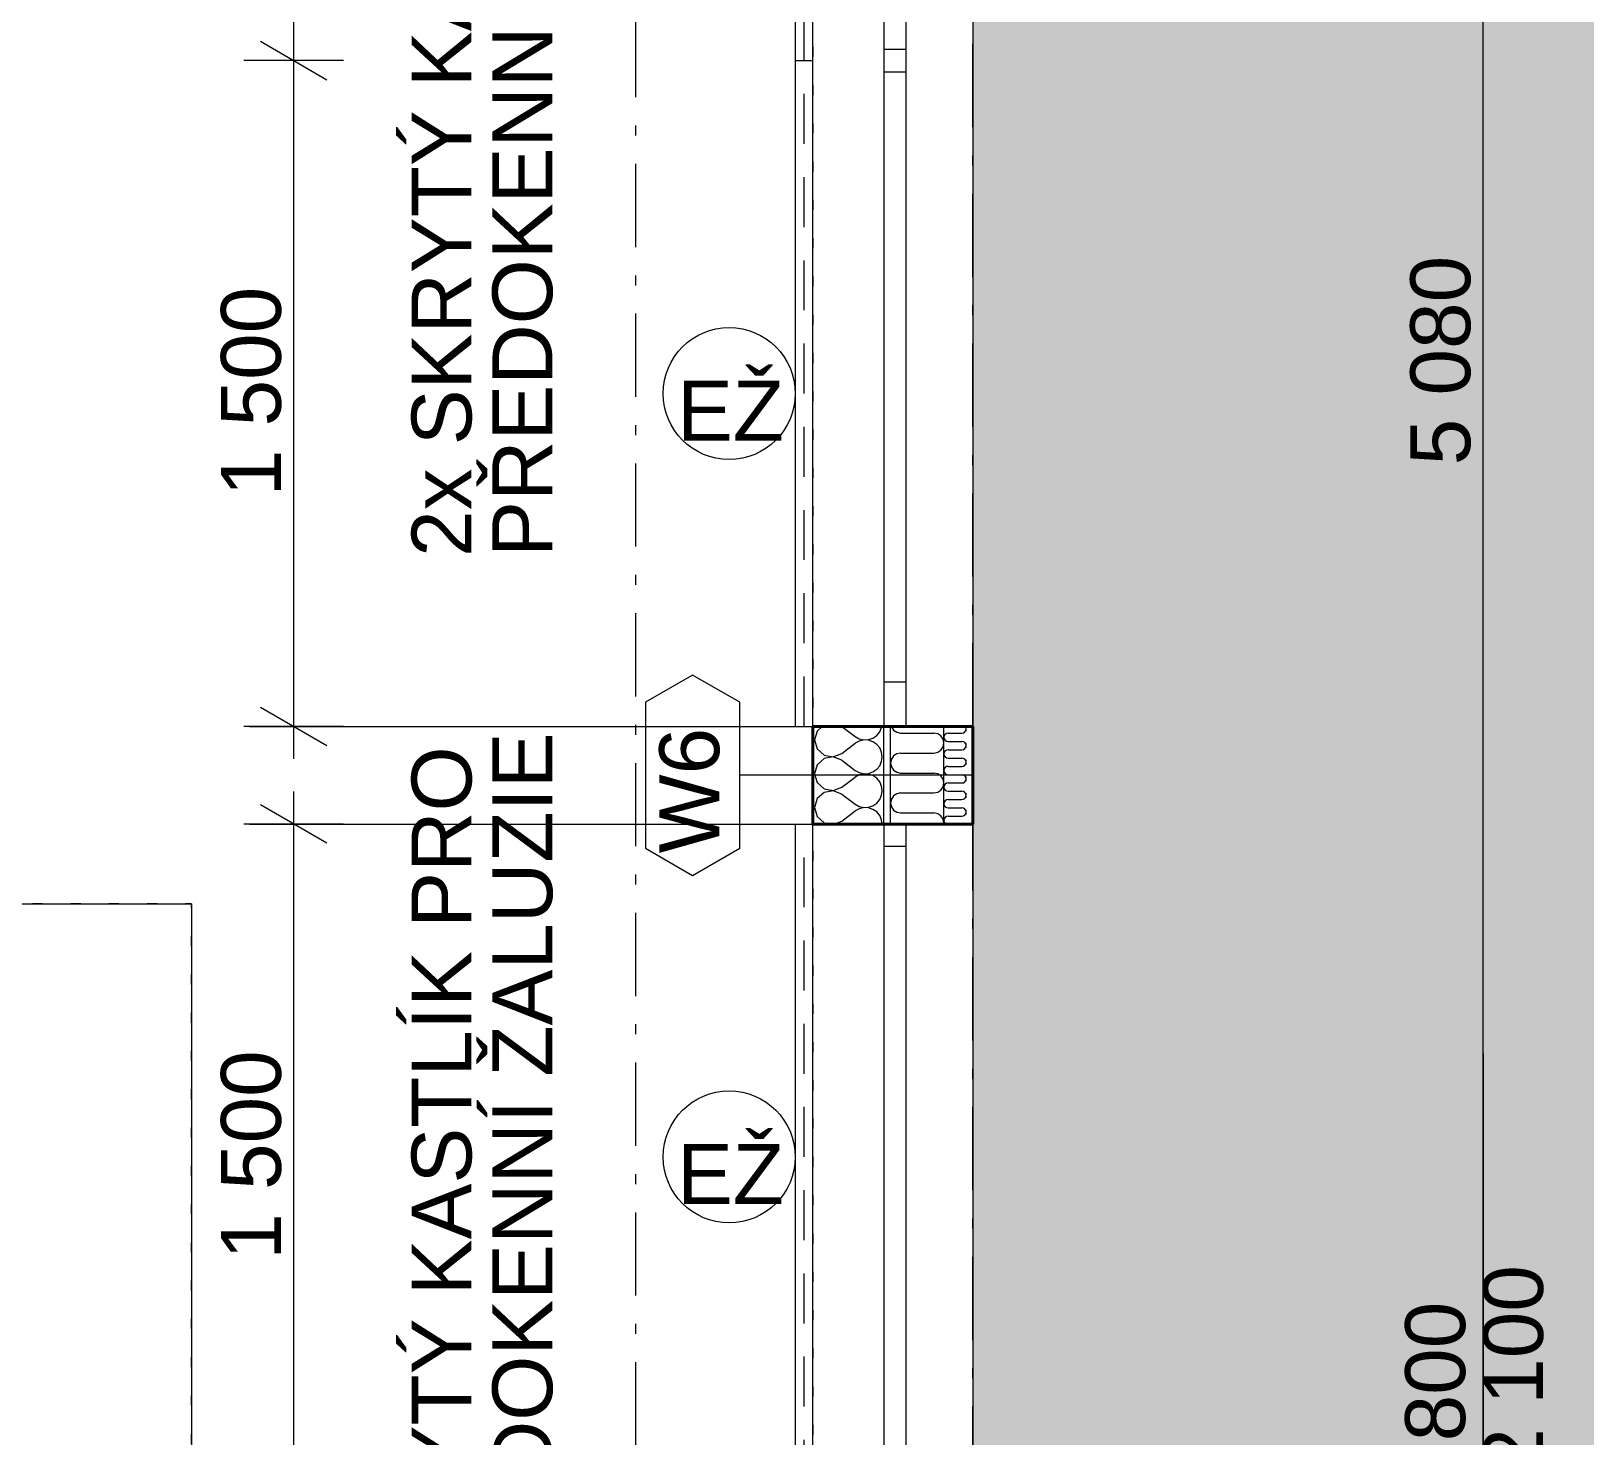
# Model space of a CAD drawing. Header units: millimetres. Extents: x -3100 to 17162, y -19566 to 10100.
# Drawn here: x 6878 to 10379, y -4959 to -1793 of the extents above; entities that cross this region are included whole.
import ezdxf
from ezdxf.enums import TextEntityAlignment as Align

# ---------------------------------------------------------------- set-up
doc = ezdxf.new("R2010")
doc.units = ezdxf.units.MM
doc.header["$MEASUREMENT"] = 0
for name, pattern in [('Tečkovaná S', [86.25, 22.5, -63.75]), ('Wipeout_Contour', [1000, 0, -1000]), ('Čerchovaná M', [337.5, 187.5, -63.75, 22.5, -63.75]), ('Čárkovaná S', [187.5, 112.5, -75])]:
    doc.linetypes.add(name, pattern=pattern)
for name, color, linetype in [('Externí - moduly', 7, 'Continuous'), ('Konstrukce - morfy', 7, 'Continuous'), ('Konstrukce - svislé nosné', 7, 'Continuous'), ('Konstrukce – Dělicí čáry vrstev', 7, 'Continuous'), ('Kóty - SP', 7, 'Continuous'), ('Otvory – Okna', 7, 'Continuous'), ('Otvory – Značky dveří', 7, 'Continuous'), ('Výplně – Řezové', 7, 'Continuous'), ('Zóny', 7, 'Continuous'), ('Zóny - razítko SP', 7, 'Continuous')]:
    doc.layers.add(name, color=color, linetype=linetype)
doc.styles.add('GENEROVANÝ_STYL_1', font='Arial.ttf')
doc.dimstyles.new('GENEROVANÝ_STYL__1', dxfattribs={"dimtxt": 134.999996, "dimasz": 114, "dimexe": 0.18, "dimexo": 0.0625, "dimgap": 0, "dimtad": 1, "dimtih": 1, "dimtoh": 1, "dimdec": 0, "dimzin": 0, "dimdsep": 46, "dimtxsty": 'GENEROVANÝ_STYL_1', "dimblk": 'ARROWHEAD_2', "dimblk1": 'ARROWHEAD_2', "dimblk2": 'ARROWHEAD_2', "dimcen": 0.09, "dimse1": 1, "dimse2": 1, "dimclrd": 256, "dimclre": 256, "dimclrt": 256, "dimazin": 0, "dimtfac": 1, "dimtdec": 4, "dimtmove": 0, "dimatfit": 3, "dimfxl": 1, "dimtolj": 1, "dimtzin": 0, "dimarcsym": 0})
doc.dimstyles.new('GENEROVANÝ_STYL__2', dxfattribs={"dimtxt": 134.999996, "dimasz": 114, "dimexe": 0.18, "dimexo": 0.0625, "dimgap": 0, "dimtad": 1, "dimdec": 0, "dimzin": 0, "dimdsep": 46, "dimtxsty": 'GENEROVANÝ_STYL_1', "dimblk": 'ARROWHEAD_2', "dimblk1": 'ARROWHEAD_2', "dimblk2": 'ARROWHEAD_2', "dimcen": 0.09, "dimse1": 1, "dimse2": 1, "dimclrd": 256, "dimclre": 256, "dimclrt": 256, "dimazin": 0, "dimtfac": 1, "dimtdec": 4, "dimtmove": 0, "dimatfit": 3, "dimfxl": 1, "dimtolj": 1, "dimtzin": 0, "dimarcsym": 0})
doc.dimstyles.new('GENEROVANÝ_STYL__3', dxfattribs={"dimtxt": 134.999996, "dimasz": 114, "dimexe": 0.18, "dimexo": 0.0625, "dimgap": 0, "dimtad": 1, "dimdec": 0, "dimzin": 0, "dimdsep": 46, "dimtxsty": 'GENEROVANÝ_STYL_1', "dimblk": 'ARROWHEAD_2', "dimblk1": 'ARROWHEAD_2', "dimblk2": 'ARROWHEAD_2', "dimcen": 0.09, "dimse1": 1, "dimse2": 1, "dimclrd": 256, "dimclre": 256, "dimclrt": 256, "dimazin": 0, "dimtfac": 1, "dimtdec": 4, "dimtmove": 2, "dimatfit": 3, "dimfxl": 1, "dimtolj": 1, "dimtzin": 0, "dimarcsym": 0})
pattern_1 = [(0, (0, 0), (0, 56.25), [0, -56.25])]

# ---------------------------------------------------------------- blocks, each defined once
blk = doc.blocks.new('Obývací pokoj + KK_1.04_5', base_point=(11400, 3454))
at = {"layer": 'Zóny', "linetype": 'Continuous', "lineweight": 0, "true_color": 0xffffff}
blk.add_hatch(color=7, dxfattribs=at).paths.add_polyline_path([(9000, 4200), (9000, 2900), (8385, 2900), (8385, 0), (9000, 0), (9000, -5080), (14100, -5080), (14100, 4200)])
blk = doc.blocks.new('*X138')
at = {"layer": 'Výplně – Řezové', "color": 53, "linetype": 'Continuous', "lineweight": 13, "true_color": 0xeccf4f}
for p, q in [((8984.3, -3362), (8982.9, -3360)), ((8935.7, -3380.8), (8935, -3384.4)), ((8935, -3384.4), (8935.7, -3388)), ((8937.7, -3377.7), (8935.7, -3380.8)), ((8935.7, -3388), (8937.7, -3391)), ((8940.8, -3375.7), (8937.7, -3377.7)), ((8937.7, -3391), (8940.8, -3393)), ((8944.4, -3375), (8940.8, -3375.7)), ((8940.8, -3393), (8944.4, -3393.8)), ((8944.4, -3375), (8975.6, -3375)), ((8944.4, -3393.8), (8975.6, -3393.8)), ((8975.6, -3375), (8979.2, -3374.3)), ((8979.2, -3394.5), (8975.6, -3393.8)), ((8979.2, -3374.3), (8982.3, -3372.3)), ((8982.3, -3396.5), (8979.2, -3394.5)), ((8982.3, -3372.3), (8984.3, -3369.2)), ((8985, -3365.6), (8984.3, -3362)), ((8984.3, -3369.2), (8985, -3365.6)), ((8935.7, -3418.3), (8935, -3421.9)), ((8935, -3421.9), (8935.7, -3425.5)), ((8937.7, -3415.2), (8935.7, -3418.3)), ((8935.7, -3425.5), (8937.7, -3428.5)), ((8940.8, -3413.2), (8937.7, -3415.2)), ((8937.7, -3428.5), (8940.8, -3430.5)), ((8944.4, -3412.5), (8940.8, -3413.2)), ((8940.8, -3430.5), (8944.4, -3431.2)), ((8944.4, -3412.5), (8975.6, -3412.5)), ((8944.4, -3431.2), (8975.6, -3431.2)), ((8975.6, -3412.5), (8979.2, -3411.8)), ((8979.2, -3432), (8975.6, -3431.2)), ((8979.2, -3411.8), (8982.3, -3409.8)), ((8984.3, -3399.5), (8982.3, -3396.5)), ((8982.3, -3409.8), (8984.3, -3406.7)), ((8985, -3403.1), (8984.3, -3399.5)), ((8984.3, -3406.7), (8985, -3403.1)), ((8935.7, -3455.8), (8935, -3459.4)), ((8935, -3459.4), (8935.7, -3463)), ((8937.7, -3452.7), (8935.7, -3455.8)), ((8935.7, -3463), (8937.7, -3466)), ((8940.8, -3450.7), (8937.7, -3452.7)), ((8937.7, -3466), (8940.8, -3468)), ((8944.4, -3450), (8940.8, -3450.7)), ((8944.4, -3450), (8975.6, -3450)), ((8975.6, -3450), (8979.2, -3449.3)), ((8982.3, -3434), (8979.2, -3432)), ((8979.2, -3449.3), (8982.3, -3447.3)), ((8984.3, -3437), (8982.3, -3434)), ((8982.3, -3447.3), (8984.3, -3444.2)), ((8985, -3440.6), (8984.3, -3437)), ((8984.3, -3444.2), (8985, -3440.6)), ((8935.7, -3493.3), (8935, -3496.9)), ((8935, -3496.9), (8935.7, -3500.5)), ((8937.7, -3490.2), (8935.7, -3493.3)), ((8935.7, -3500.5), (8937.7, -3503.5)), ((8940.8, -3488.2), (8937.7, -3490.2)), ((8940.8, -3468), (8944.4, -3468.8)), ((8944.4, -3487.5), (8940.8, -3488.2)), ((8944.4, -3468.8), (8975.6, -3468.8)), ((8944.4, -3487.5), (8975.6, -3487.5)), ((8979.2, -3469.5), (8975.6, -3468.8)), ((8975.6, -3487.5), (8979.2, -3486.8)), ((8982.3, -3471.5), (8979.2, -3469.5)), ((8979.2, -3486.8), (8982.3, -3484.8)), ((8984.3, -3474.5), (8982.3, -3471.5)), ((8982.3, -3484.8), (8984.3, -3481.7)), ((8985, -3478.1), (8984.3, -3474.5)), ((8984.3, -3481.7), (8985, -3478.1)), ((8935.7, -3530.8), (8935, -3534.4)), ((8935, -3534.4), (8935.7, -3538)), ((8937.7, -3527.7), (8935.7, -3530.8)), ((8937.7, -3503.5), (8940.8, -3505.5)), ((8940.8, -3525.7), (8937.7, -3527.7)), ((8940.8, -3505.5), (8944.4, -3506.2)), ((8944.4, -3525), (8940.8, -3525.7)), ((8944.4, -3506.2), (8975.6, -3506.2)), ((8944.4, -3525), (8975.6, -3525)), ((8979.2, -3507), (8975.6, -3506.2)), ((8975.6, -3525), (8979.2, -3524.3)), ((8982.3, -3509), (8979.2, -3507)), ((8979.2, -3524.3), (8982.3, -3522.3)), ((8984.3, -3512), (8982.3, -3509)), ((8982.3, -3522.3), (8984.3, -3519.2)), ((8985, -3515.6), (8984.3, -3512)), ((8984.3, -3519.2), (8985, -3515.6)), ((8935.7, -3568.3), (8935, -3571.9)), ((8935.7, -3538), (8937.7, -3541)), ((8937.7, -3565.2), (8935.7, -3568.3)), ((8937.7, -3541), (8940.8, -3543)), ((8940.8, -3563.2), (8937.7, -3565.2)), ((8940.8, -3543), (8944.4, -3543.8)), ((8944.4, -3562.5), (8940.8, -3563.2)), ((8944.4, -3543.8), (8975.6, -3543.8)), ((8944.4, -3562.5), (8975.6, -3562.5)), ((8979.2, -3544.5), (8975.6, -3543.8)), ((8975.6, -3562.5), (8979.2, -3561.8)), ((8982.3, -3546.5), (8979.2, -3544.5)), ((8979.2, -3561.8), (8982.3, -3559.8)), ((8984.3, -3549.5), (8982.3, -3546.5)), ((8982.3, -3559.8), (8984.3, -3556.7)), ((8985, -3553.1), (8984.3, -3549.5)), ((8984.3, -3556.7), (8985, -3553.1)), ((8935, -3571.9), (8935.7, -3575.5)), ((8935.7, -3575.5), (8937.7, -3578.5)), ((8937.7, -3578.5), (8940, -3580))]:
    blk.add_line(p, q, dxfattribs=at)
blk = doc.blocks.new('*X144')
at = {"layer": 'Výplně – Řezové', "color": 53, "linetype": 'Continuous', "lineweight": 13, "true_color": 0xeccf4f}
for p, q in [((8816.5, -3360), (8816.7, -3361.1)), ((8816.7, -3361.1), (8821.6, -3368.4)), ((8821.6, -3368.4), (8828.9, -3373.3)), ((8828.9, -3373.3), (8837.5, -3375)), ((8837.5, -3375), (8912.5, -3375)), ((8921.1, -3376.7), (8912.5, -3375)), ((8928.4, -3381.6), (8921.1, -3376.7)), ((8933.3, -3388.9), (8928.4, -3381.6)), ((8935, -3397.5), (8933.3, -3388.9)), ((8821.6, -3426.6), (8816.7, -3433.9)), ((8828.9, -3421.7), (8821.6, -3426.6)), ((8837.5, -3420), (8828.9, -3421.7)), ((8837.5, -3420), (8912.5, -3420)), ((8912.5, -3420), (8921.1, -3418.3)), ((8921.1, -3418.3), (8928.4, -3413.4)), ((8928.4, -3413.4), (8933.3, -3406.1)), ((8933.3, -3406.1), (8935, -3397.5)), ((8816.7, -3433.9), (8815, -3442.5)), ((8815, -3442.5), (8816.7, -3451.1)), ((8816.7, -3451.1), (8821.6, -3458.4)), ((8821.6, -3458.4), (8828.9, -3463.3)), ((8828.9, -3463.3), (8837.5, -3465)), ((8837.5, -3465), (8912.5, -3465)), ((8921.1, -3466.7), (8912.5, -3465)), ((8928.4, -3471.6), (8921.1, -3466.7)), ((8933.3, -3478.9), (8928.4, -3471.6)), ((8928.4, -3503.4), (8933.3, -3496.1)), ((8935, -3487.5), (8933.3, -3478.9)), ((8933.3, -3496.1), (8935, -3487.5)), ((8816.7, -3523.9), (8815, -3532.5)), ((8815, -3532.5), (8816.7, -3541.1)), ((8821.6, -3516.6), (8816.7, -3523.9)), ((8828.9, -3511.7), (8821.6, -3516.6)), ((8837.5, -3510), (8828.9, -3511.7)), ((8837.5, -3510), (8912.5, -3510)), ((8912.5, -3510), (8921.1, -3508.3)), ((8921.1, -3508.3), (8928.4, -3503.4)), ((8816.7, -3541.1), (8821.6, -3548.4)), ((8821.6, -3548.4), (8828.9, -3553.3)), ((8828.9, -3553.3), (8837.5, -3555)), ((8837.5, -3555), (8912.5, -3555)), ((8921.1, -3556.7), (8912.5, -3555)), ((8928.4, -3561.6), (8921.1, -3556.7)), ((8933.3, -3568.9), (8928.4, -3561.6)), ((8935, -3577.5), (8933.3, -3568.9)), ((8934.5, -3580), (8935, -3577.5))]:
    blk.add_line(p, q, dxfattribs=at)
blk = doc.blocks.new('*X147')
at = {"layer": 'Výplně – Řezové', "color": 53, "linetype": 'Continuous', "lineweight": 13, "true_color": 0xeccf4f}
for p, q in [((8660.9, -3360), (8649.5, -3370.4)), ((8704.8, -3360), (8735.2, -3382.9)), ((8794.7, -3362.8), (8795.1, -3360)), ((8649.5, -3370.4), (8643.8, -3390.5)), ((8643.8, -3390.5), (8649.5, -3410.5)), ((8735.2, -3382.9), (8744.4, -3387.9)), ((8744.4, -3393), (8735.2, -3398.1)), ((8744.4, -3387.9), (8754.7, -3390.3)), ((8754.7, -3390.6), (8744.4, -3393)), ((8754.7, -3390.3), (8765.2, -3389.8)), ((8765.2, -3391.1), (8754.7, -3390.6)), ((8765.2, -3389.8), (8775.1, -3386.5)), ((8775.1, -3394.5), (8765.2, -3391.1)), ((8775.1, -3386.5), (8783.8, -3380.5)), ((8783.8, -3400.5), (8775.1, -3394.5)), ((8783.8, -3380.5), (8790.5, -3372.4)), ((8790.5, -3372.4), (8794.7, -3362.8)), ((8649.5, -3410.5), (8664.9, -3424.5)), ((8664.9, -3424.5), (8685.3, -3428.4)), ((8685.3, -3428.7), (8664.9, -3432.6)), ((8685.3, -3428.4), (8704.8, -3421)), ((8704.8, -3436.2), (8685.3, -3428.7)), ((8704.8, -3421), (8735.2, -3398.1)), ((8790.5, -3408.5), (8783.8, -3400.5)), ((8794.7, -3418.2), (8790.5, -3408.5)), ((8796.2, -3428.6), (8794.7, -3418.2)), ((8794.7, -3439), (8796.2, -3428.6)), ((8649.5, -3446.6), (8643.8, -3466.7)), ((8664.9, -3432.6), (8649.5, -3446.6)), ((8704.8, -3436.2), (8735.2, -3459)), ((8735.2, -3459), (8744.4, -3464.1)), ((8744.4, -3464.1), (8754.7, -3466.5)), ((8754.7, -3466.5), (8765.2, -3466)), ((8765.2, -3466), (8775.1, -3462.6)), ((8775.1, -3462.6), (8783.8, -3456.7)), ((8783.8, -3456.7), (8790.5, -3448.6)), ((8790.5, -3448.6), (8794.7, -3439)), ((8643.8, -3466.7), (8649.5, -3486.7)), ((8649.5, -3486.7), (8664.9, -3500.7)), ((8664.9, -3500.7), (8685.3, -3504.6)), ((8685.3, -3504.6), (8704.8, -3497.1)), ((8704.8, -3497.1), (8735.2, -3474.3)), ((8744.4, -3469.2), (8735.2, -3474.3)), ((8754.7, -3466.8), (8744.4, -3469.2)), ((8765.2, -3467.3), (8754.7, -3466.8)), ((8775.1, -3470.7), (8765.2, -3467.3)), ((8783.8, -3476.6), (8775.1, -3470.7)), ((8790.5, -3484.7), (8783.8, -3476.6)), ((8794.7, -3494.4), (8790.5, -3484.7)), ((8796.2, -3504.8), (8794.7, -3494.4)), ((8649.5, -3522.8), (8643.8, -3542.9)), ((8664.9, -3508.8), (8649.5, -3522.8)), ((8685.3, -3504.9), (8664.9, -3508.8)), ((8704.8, -3512.4), (8685.3, -3504.9)), ((8704.8, -3512.4), (8735.2, -3535.2)), ((8735.2, -3535.2), (8744.4, -3540.3)), ((8775.1, -3538.8), (8783.8, -3532.9)), ((8783.8, -3532.9), (8790.5, -3524.8)), ((8790.5, -3524.8), (8794.7, -3515.2)), ((8794.7, -3515.2), (8796.2, -3504.8)), ((8643.8, -3542.9), (8649.5, -3562.9)), ((8649.5, -3562.9), (8664.9, -3576.9)), ((8704.8, -3573.3), (8735.2, -3550.5)), ((8744.4, -3545.4), (8735.2, -3550.5)), ((8744.4, -3540.3), (8754.7, -3542.7)), ((8754.7, -3543), (8744.4, -3545.4)), ((8754.7, -3542.7), (8765.2, -3542.2)), ((8765.2, -3543.5), (8754.7, -3543)), ((8765.2, -3542.2), (8775.1, -3538.8)), ((8775.1, -3546.9), (8765.2, -3543.5)), ((8783.8, -3552.8), (8775.1, -3546.9)), ((8790.5, -3560.9), (8783.8, -3552.8)), ((8794.7, -3570.5), (8790.5, -3560.9)), ((8796.1, -3580), (8794.7, -3570.5)), ((8664.9, -3576.9), (8681.1, -3580)), ((8687.4, -3580), (8704.8, -3573.3))]:
    blk.add_line(p, q, dxfattribs=at)
blk = doc.blocks.new('Vícekřídlé vodorovné okno 27_6')
at = {"layer": 'Otvory – Okna', "color": 7, "linetype": 'Čerchovaná M', "lineweight": 20}
blk.add_line((-1500, 150), (1500, 150), dxfattribs=at)
at = {"layer": 'Otvory – Okna', "color": 7, "linetype": 'Continuous', "lineweight": 40}
for p, q in [((-1500, 135), (-1500, 150)), ((1500, 135), (1500, 150)), ((-1500, 85), (-1500, 135)), ((1500, 85), (1500, 135)), ((-1500, 0), (-1500, 85)), ((1500, 0), (1500, 85)), ((-1500, -35), (-1500, 0)), ((-1500, -35), (-1500, 0)), ((1500, -35), (1500, 0)), ((1500, -35), (1500, 0)), ((-1500, -50), (-1500, -35)), ((-1500, -50), (-1500, -35)), ((1500, -50), (1500, -35)), ((1500, -50), (1500, -35)), ((-1500, -210), (-1500, -50)), ((1500, -210), (1500, -50))]:
    blk.add_line(p, q, dxfattribs=at)
at = {"layer": 'Otvory – Okna', "color": 7, "linetype": 'Continuous', "lineweight": 20}
for p, q in [((-1500, 0), (-1400, 0)), ((-1400, 0), (-1400, -50)), ((-1400, 0), (-25, 0)), ((-25, -50), (-25, 0)), ((-25, 0), (25, 0)), ((25, 0), (25, -50)), ((25, 0), (1400, 0)), ((1400, -50), (1400, 0)), ((1400, 0), (1500, 0)), ((-1400, -50), (-1500, -50)), ((-25, -50), (-1400, -50)), ((25, -50), (-25, -50)), ((1400, -50), (25, -50)), ((1500, -50), (1400, -50)), ((-1500, -210), (1500, -210))]:
    blk.add_line(p, q, dxfattribs=at)
blk = doc.blocks.new('Vícekřídlé vodorovné okno 27_7')
at = {"layer": 'Otvory – Okna', "color": 7, "linetype": 'Čerchovaná M', "lineweight": 20}
blk.add_line((-750, 150), (750, 150), dxfattribs=at)
at = {"layer": 'Otvory – Okna', "color": 7, "linetype": 'Continuous', "lineweight": 40}
for p, q in [((-750, 135), (-750, 150)), ((750, 135), (750, 150)), ((-750, 85), (-750, 135)), ((750, 85), (750, 135)), ((-750, 0), (-750, 85)), ((750, 0), (750, 85)), ((-750, -35), (-750, 0)), ((-750, -35), (-750, 0)), ((750, -35), (750, 0)), ((750, -35), (750, 0)), ((-750, -50), (-750, -35)), ((-750, -50), (-750, -35)), ((750, -50), (750, -35)), ((750, -50), (750, -35)), ((-750, -210), (-750, -50)), ((750, -210), (750, -50))]:
    blk.add_line(p, q, dxfattribs=at)
at = {"layer": 'Otvory – Okna', "color": 7, "linetype": 'Continuous', "lineweight": 20}
for p, q in [((-750, 0), (-700, 0)), ((-700, 0), (-700, -50)), ((-700, 0), (700, 0)), ((700, -50), (700, 0)), ((700, 0), (750, 0)), ((-700, -50), (-750, -50)), ((700, -50), (-700, -50)), ((750, -50), (700, -50)), ((-750, -210), (750, -210))]:
    blk.add_line(p, q, dxfattribs=at)
blk = doc.blocks.new('Zeď_8', base_point=(9000, -8300))
at = {"color": 254, "linetype": 'Wipeout_Contour', "lineweight": 0, "ltscale": 38557.290271}
blk.add_wipeout([(9000, -3360), (8985, -3360), (8985, -3580), (9000, -3580)], dxfattribs=at).dxf.layer = 'Výplně – Řezové'
at = {"layer": 'Výplně – Řezové', "linetype": 'Continuous', "lineweight": 13, "true_color": 0xa8a8a8}
h = blk.add_hatch(dxfattribs=at)
h.set_pattern_fill('Sádra', color=253, style=0, pattern_type=2)
h.set_pattern_definition(pattern_1)
h.paths.add_polyline_path([(9000, -3360), (8985, -3360), (8985, -3580), (9000, -3580)])
at = {"color": 254, "linetype": 'Wipeout_Contour', "lineweight": 0, "ltscale": 38436.056733}
blk.add_wipeout([(8985, -3360), (8935, -3360), (8935, -3580), (8985, -3580)], dxfattribs=at).dxf.layer = 'Výplně – Řezové'
at = {"layer": 'Konstrukce - svislé nosné', "color": 7, "linetype": 'Continuous', "lineweight": 40}
for p, q in [((8985, -3360), (9000, -3360)), ((8985, -3580), (9000, -3580))]:
    blk.add_line(p, q, dxfattribs=at)
at = {"layer": 'Konstrukce - svislé nosné', "color": 7, "linetype": 'Continuous', "lineweight": 40, "flags": 128}
blk.add_lwpolyline([(9000, -3580), (9000, -3360)], dxfattribs=at)
at = {"layer": 'Konstrukce - svislé nosné', "color": 7, "lineweight": 40}
blk.add_blockref('*X138', (0, 0), dxfattribs=at)
at = {"color": 254, "linetype": 'Wipeout_Contour', "lineweight": 0, "ltscale": 38119.299189}
blk.add_wipeout([(8935, -3360), (8815, -3360), (8815, -3580), (8935, -3580)], dxfattribs=at).dxf.layer = 'Výplně – Řezové'
at = {"layer": 'Konstrukce - svislé nosné', "color": 7, "linetype": 'Continuous', "lineweight": 40}
for p, q in [((8850, -3360), (8935, -3360)), ((8935, -3360), (8985, -3360)), ((8850, -3580), (8935, -3580)), ((8935, -3580), (8985, -3580))]:
    blk.add_line(p, q, dxfattribs=at)
at = {"layer": 'Konstrukce – Dělicí čáry vrstev', "color": 7, "linetype": 'Continuous', "lineweight": 13}
blk.add_line((8935, -3580), (8935, -3360), dxfattribs=at)
at = {"layer": 'Konstrukce - svislé nosné', "color": 7, "lineweight": 40}
blk.add_blockref('*X144', (0, 0), dxfattribs=at)
at = {"color": 254, "linetype": 'Wipeout_Contour', "lineweight": 0, "ltscale": 37867.871761}
blk.add_wipeout([(8815, -3360), (8800, -3360), (8800, -3580), (8815, -3580)], dxfattribs=at).dxf.layer = 'Výplně – Řezové'
at = {"layer": 'Výplně – Řezové', "linetype": 'Continuous', "lineweight": 13, "true_color": 0xa8a8a8}
h = blk.add_hatch(dxfattribs=at)
h.set_pattern_fill('Sádra', color=253, style=0, pattern_type=2)
h.set_pattern_definition(pattern_1)
h.paths.add_polyline_path([(8815, -3360), (8800, -3360), (8800, -3580), (8815, -3580)])
at = {"color": 254, "linetype": 'Wipeout_Contour', "lineweight": 0, "ltscale": 37542.656369}
blk.add_wipeout([(8640, -3360), (8640, -3580), (8800, -3580), (8800, -3360)], dxfattribs=at).dxf.layer = 'Výplně – Řezové'
at = {"layer": 'Konstrukce - svislé nosné', "color": 7, "linetype": 'Continuous', "lineweight": 40}
for p, q in [((8640, -3360), (8800, -3360)), ((8800, -3360), (8815, -3360)), ((8815, -3360), (8850, -3360)), ((8640, -3580), (8800, -3580)), ((8800, -3580), (8815, -3580)), ((8815, -3580), (8850, -3580))]:
    blk.add_line(p, q, dxfattribs=at)
at = {"layer": 'Konstrukce - svislé nosné', "color": 7, "linetype": 'Continuous', "lineweight": 40, "flags": 128}
blk.add_lwpolyline([(8640, -3360), (8640, -3580)], dxfattribs=at)
at = {"layer": 'Konstrukce – Dělicí čáry vrstev', "color": 7, "linetype": 'Continuous', "lineweight": 13}
for p, q in [((8800, -3580), (8800, -3360)), ((8815, -3580), (8815, -3360))]:
    blk.add_line(p, q, dxfattribs=at)
at = {"layer": 'Konstrukce - svislé nosné', "color": 7, "lineweight": 40}
blk.add_blockref('*X147', (0, 0), dxfattribs=at)
at = {"layer": 'Otvory – Okna', "color": 11, "linetype": 'Continuous', "lineweight": 20, "true_color": 0xf9716e, "xscale": -1, "zscale": 1000, "rotation": 270}
for name, p in [('Vícekřídlé vodorovné okno 27_6', (8850, -1860)), ('Vícekřídlé vodorovné okno 27_7', (8850, -4330))]:
    blk.add_blockref(name, p, dxfattribs=at)
blk = doc.blocks.new('Značka dveří CZ 27_9')
at = {"layer": 'Otvory – Značky dveří', "color": 146, "linetype": 'Continuous', "lineweight": 13, "true_color": 0x1a4f6e}
blk.add_line((0, 983.4), (0, -674.3), dxfattribs=at)
at = {"layer": 'Otvory – Značky dveří', "color": 146, "lineweight": 13, "true_color": 0x1a4f6e, "style": 'GENEROVANÝ_STYL_1'}
blk.add_attdef('AC_WIDO_A_SIZE', text='', height=135, rotation=90, dxfattribs=at).set_placement((0, 109.2), align=Align.BOTTOM_LEFT)
blk.add_attdef('AC_WIDO_B_SIZE', text='', height=135, rotation=90, dxfattribs=at).set_placement((0, 34.3), align=Align.TOP_LEFT)
blk = doc.blocks.new('Zeď_13', base_point=(9000, -5230))
at = {"layer": 'Otvory – Značky dveří', "color": 146, "lineweight": 13, "true_color": 0x1a4f6e}
blk.add_blockref('Značka dveří CZ 27_9', (10150, -5080), dxfattribs=at).add_auto_attribs({'AC_WIDO_A_SIZE': '800', 'AC_WIDO_B_SIZE': '2\xa0100'})
blk = doc.blocks.new('*D337')
at = {"layer": 'Kóty - SP', "color": 146, "linetype": 'Continuous', "lineweight": 13, "true_color": 0x1a4f6e}
for p, q in [((-1745.5, -3536.7), (-1595.5, -3623.3)), ((-1558, -3580), (-1783, -3580)), ((-1670.5, -5080), (-1670.5, -3580)), ((-1745.5, -5036.7), (-1595.5, -5123.3)), ((-1558, -5080), (-1783, -5080))]:
    blk.add_line(p, q, dxfattribs=at)
at = {"layer": 'Kóty - SP', "color": 146, "lineweight": 13, "true_color": 0x1a4f6e, "char_height": 135, "attachment_point": 7, "rotation": 90, "style": 'GENEROVANÝ_STYL_1'}
for s, insert in [('\\A1;{\\pql;\\fArial|b0|i0|c0|p0;\\W1.000000;220}', (-1697.5, -3594.8)), ('\\A1;{\\pql;\\fArial|b0|i0|c0|p0;\\W1.000000;1\xa0500}', (-1697.5, -4614.9))]:
    blk.add_mtext(s, dxfattribs=dict(at, insert=insert))
blk = doc.blocks.new('ARROWHEAD_2')
at = {"color": 0, "linetype": 'Continuous', "lineweight": 0}
for p, q in [((-0.378, -0.655), (0.378, 0.655)), ((0, 0), (-1, 0))]:
    blk.add_line(p, q, dxfattribs=at)
blk = doc.blocks.new('*D338')
at = {"layer": 'Kóty - SP', "color": 146, "linetype": 'Continuous', "lineweight": 13, "true_color": 0x1a4f6e}
for p, q in [((-1745.5, -3316.7), (-1595.5, -3403.3)), ((-1558, -3360), (-1783, -3360)), ((-1670.5, -3580), (-1670.5, -3360)), ((-1745.5, -3536.7), (-1595.5, -3623.3)), ((-1558, -3580), (-1783, -3580))]:
    blk.add_line(p, q, dxfattribs=at)
blk = doc.blocks.new('*D339')
at = {"layer": 'Kóty - SP', "color": 146, "linetype": 'Continuous', "lineweight": 13, "true_color": 0x1a4f6e}
for p, q in [((-1745.5, -716.7), (-1595.5, -803.3)), ((-1558, -760), (-1783, -760)), ((-1670.5, -3360), (-1670.5, -760)), ((-1745.5, -3316.7), (-1595.5, -3403.3)), ((-1558, -3360), (-1783, -3360))]:
    blk.add_line(p, q, dxfattribs=at)
at = {"layer": 'Kóty - SP', "color": 146, "lineweight": 13, "true_color": 0x1a4f6e, "insert": (-1697.5, -2208.8), "char_height": 135, "attachment_point": 7, "rotation": 90, "style": 'GENEROVANÝ_STYL_1'}
blk.add_mtext('\\A1;{\\pql;\\fArial|b0|i0|c0|p0;\\W1.000000;2\xa0600}', dxfattribs=at)
blk = doc.blocks.new('*D346')
at = {"layer": 'Kóty - SP', "color": 146, "linetype": 'Continuous', "lineweight": 13, "true_color": 0x1a4f6e}
for p, q in [((-2670.5, 7760), (-2670.5, 7833.3)), ((-2595.5, 7716.7), (-2745.5, 7803.3)), ((-2558, 7760), (-2783, 7760)), ((-2670.5, -9460), (-2670.5, 7760)), ((-2745.5, -9416.7), (-2595.5, -9503.3)), ((-2558, -9460), (-2783, -9460)), ((-2670.5, -9533.3), (-2670.5, -9460))]:
    blk.add_line(p, q, dxfattribs=at)
at = {"layer": 'Kóty - SP', "color": 146, "lineweight": 13, "true_color": 0x1a4f6e, "insert": (-2697.5, -1133.1), "char_height": 135, "attachment_point": 7, "rotation": 90, "style": 'GENEROVANÝ_STYL_1'}
blk.add_mtext('\\A1;{\\pql;\\fArial|b0|i0|c0|p0;\\W1.000000;17\xa0220}', dxfattribs=at)
blk = doc.blocks.new('*D353')
at = {"layer": 'Kóty - SP', "color": 146, "linetype": 'Continuous', "lineweight": 13, "true_color": 0x1a4f6e}
for p, q in [((6750, -10633), (6750, -10408)), ((7650, -10633), (7650, -10408)), ((6793.3, -10445.5), (6706.7, -10595.5)), ((7693.3, -10445.5), (7606.7, -10595.5)), ((6750, -10520.5), (7650, -10520.5))]:
    blk.add_line(p, q, dxfattribs=at)
at = {"layer": 'Kóty - SP', "color": 146, "lineweight": 13, "true_color": 0x1a4f6e, "insert": (7045.5, -10493.5), "char_height": 135, "attachment_point": 7, "style": 'GENEROVANÝ_STYL_1'}
blk.add_mtext('\\A1;{\\pql;\\fArial|b0|i0|c0|p0;\\W1.000000;900}', dxfattribs=at)
blk = doc.blocks.new('*D354')
at = {"layer": 'Kóty - SP', "color": 146, "linetype": 'Continuous', "lineweight": 13, "true_color": 0x1a4f6e}
for p, q in [((7650, -10633), (7650, -10408)), ((8640, -10633), (8640, -10408)), ((7693.3, -10445.5), (7606.7, -10595.5)), ((8683.3, -10445.5), (8596.7, -10595.5)), ((7650, -10520.5), (8640, -10520.5))]:
    blk.add_line(p, q, dxfattribs=at)
at = {"layer": 'Kóty - SP', "color": 146, "lineweight": 13, "true_color": 0x1a4f6e, "insert": (7990.5, -10493.5), "char_height": 135, "attachment_point": 7, "style": 'GENEROVANÝ_STYL_1'}
blk.add_mtext('\\A1;{\\pql;\\fArial|b0|i0|c0|p0;\\W1.000000;990}', dxfattribs=at)
blk = doc.blocks.new('*D363')
at = {"layer": 'Kóty - SP', "color": 146, "linetype": 'Continuous', "lineweight": 13, "true_color": 0x1a4f6e}
for p, q in [((460, -11133), (460, -10908)), ((8640, -11133), (8640, -10908)), ((503.3, -10945.5), (416.7, -11095.5)), ((8683.3, -10945.5), (8596.7, -11095.5)), ((-360, -11020.5), (460, -11020.5)), ((460, -11020.5), (8640, -11020.5))]:
    blk.add_line(p, q, dxfattribs=at)
at = {"layer": 'Kóty - SP', "color": 146, "lineweight": 13, "true_color": 0x1a4f6e, "insert": (4318.3, -10993.5), "char_height": 135, "attachment_point": 7, "style": 'GENEROVANÝ_STYL_1'}
blk.add_mtext('\\A1;{\\pql;\\fArial|b0|i0|c0|p0;\\W1.000000;8\xa0180}', dxfattribs=at)
blk = doc.blocks.new('*D366')
at = {"layer": 'Kóty - SP', "color": 146, "linetype": 'Continuous', "lineweight": 13, "true_color": 0x1a4f6e}
for p, q in [((-360, -11633), (-360, -11408)), ((14460, -11633), (14460, -11408)), ((-316.7, -11445.5), (-403.3, -11595.5)), ((14416.7, -11595.5), (14503.3, -11445.5)), ((-433.4, -11520.5), (-360, -11520.5)), ((-360, -11520.5), (14460, -11520.5)), ((14460, -11520.5), (14533.3, -11520.5))]:
    blk.add_line(p, q, dxfattribs=at)
at = {"layer": 'Kóty - SP', "color": 146, "lineweight": 13, "true_color": 0x1a4f6e, "insert": (6766.9, -11493.5), "char_height": 135, "attachment_point": 7, "style": 'GENEROVANÝ_STYL_1'}
blk.add_mtext('\\A1;{\\pql;\\fArial|b0|i0|c0|p0;\\W1.000000;14\xa0820}', dxfattribs=at)
blk = doc.blocks.new('*D375')
at = {"layer": 'Kóty - SP', "color": 146, "linetype": 'Continuous', "lineweight": 13, "true_color": 0x1a4f6e}
for p, q in [((7395, -1816.3), (7545, -1902.9)), ((7582.5, -1859.6), (7357.5, -1859.6)), ((7470, -3360), (7470, -1859.6)), ((7395, -3316.7), (7545, -3403.3)), ((7582.5, -3360), (7357.5, -3360)), ((7470, -3433.3), (7470, -3360))]:
    blk.add_line(p, q, dxfattribs=at)
at = {"layer": 'Kóty - SP', "color": 146, "lineweight": 13, "true_color": 0x1a4f6e, "insert": (7443, -2841.4), "char_height": 135, "attachment_point": 7, "rotation": 90, "style": 'GENEROVANÝ_STYL_1'}
blk.add_mtext('\\A1;{\\pql;\\fArial|b0|i0|c0|p0;\\W1.000000;1\xa0500}', dxfattribs=at)
blk = doc.blocks.new('*D376')
at = {"layer": 'Kóty - SP', "color": 146, "linetype": 'Continuous', "lineweight": 13, "true_color": 0x1a4f6e}
for p, q in [((7470, -360), (7470, -286.6)), ((7545, -403.3), (7395, -316.7)), ((7582.5, -360), (7357.5, -360)), ((7470, -1859.6), (7470, -360)), ((7395, -1816.3), (7545, -1902.9)), ((7582.5, -1859.6), (7357.5, -1859.6))]:
    blk.add_line(p, q, dxfattribs=at)
at = {"layer": 'Kóty - SP', "color": 146, "lineweight": 13, "true_color": 0x1a4f6e, "insert": (7443, -1341.4), "char_height": 135, "attachment_point": 7, "rotation": 90, "style": 'GENEROVANÝ_STYL_1'}
blk.add_mtext('\\A1;{\\pql;\\fArial|b0|i0|c0|p0;\\W1.000000;1\xa0500}', dxfattribs=at)
blk = doc.blocks.new('*D380')
at = {"layer": 'Kóty - SP', "color": 146, "linetype": 'Continuous', "lineweight": 13, "true_color": 0x1a4f6e}
for p, q in [((7470, -3580), (7470, -3506.6)), ((7545, -3623.3), (7395, -3536.7)), ((7582.5, -3580), (7357.5, -3580)), ((7470, -5080), (7470, -3580)), ((7395, -5036.7), (7545, -5123.3)), ((7582.5, -5080), (7357.5, -5080)), ((7470, -5153.3), (7470, -5080))]:
    blk.add_line(p, q, dxfattribs=at)
at = {"layer": 'Kóty - SP', "color": 146, "lineweight": 13, "true_color": 0x1a4f6e, "insert": (7443, -4561.7), "char_height": 135, "attachment_point": 7, "rotation": 90, "style": 'GENEROVANÝ_STYL_1'}
blk.add_mtext('\\A1;{\\pql;\\fArial|b0|i0|c0|p0;\\W1.000000;1\xa0500}', dxfattribs=at)
blk = doc.blocks.new('*D388')
at = {"layer": 'Kóty - SP', "color": 146, "linetype": 'Continuous', "lineweight": 13, "true_color": 0x1a4f6e}
for p, q in [((13239.6, 7443.3), (13389.6, 7356.7)), ((13427.1, 7400), (13202.1, 7400)), ((13314.6, 4200), (13314.6, 7400)), ((13239.6, 4243.3), (13389.6, 4156.7)), ((13427.1, 4200), (13202.1, 4200)), ((13314.6, -5080), (13314.6, 4200))]:
    blk.add_line(p, q, dxfattribs=at)
at = {"layer": 'Kóty - SP', "color": 146, "lineweight": 13, "true_color": 0x1a4f6e, "insert": (13287.6, 5568.3), "char_height": 135, "attachment_point": 7, "rotation": 90, "style": 'GENEROVANÝ_STYL_1'}
blk.add_mtext('\\A1;{\\pql;\\fArial|b0|i0|c0|p0;\\W1.000000;3\xa0200}', dxfattribs=at)
blk = doc.blocks.new('*D403')
at = {"layer": 'Kóty - SP', "color": 146, "linetype": 'Continuous', "lineweight": 13, "true_color": 0x1a4f6e}
for p, q in [((10075, 43.3), (10225, -43.3)), ((10262.5, 0), (10037.5, 0)), ((10150, -5080), (10150, 0)), ((10075, -5036.7), (10225, -5123.3)), ((10262.5, -5080), (10037.5, -5080)), ((10150, -5153.3), (10150, -5080))]:
    blk.add_line(p, q, dxfattribs=at)
at = {"layer": 'Kóty - SP', "color": 146, "lineweight": 13, "true_color": 0x1a4f6e, "insert": (10123, -2771.7), "char_height": 135, "attachment_point": 7, "rotation": 90, "style": 'GENEROVANÝ_STYL_1'}
blk.add_mtext('\\A1;{\\pql;\\fArial|b0|i0|c0|p0;\\W1.000000;5\xa0080}', dxfattribs=at)
blk = doc.blocks.new('*D418')
at = {"layer": 'Kóty - SP', "color": 146, "linetype": 'Continuous', "lineweight": 13, "true_color": 0x1a4f6e}
for p, q in [((10550, 4200), (10550, 4273.4)), ((10625, 4156.7), (10475, 4243.3)), ((10662.5, 4200), (10437.5, 4200)), ((10550, -5080), (10550, 4200)), ((10475, -5036.7), (10625, -5123.3)), ((10662.5, -5080), (10437.5, -5080)), ((10550, -5153.3), (10550, -5080))]:
    blk.add_line(p, q, dxfattribs=at)
at = {"layer": 'Kóty - SP', "color": 146, "lineweight": 13, "true_color": 0x1a4f6e, "insert": (10523, -671.7), "char_height": 135, "attachment_point": 7, "rotation": 90, "style": 'GENEROVANÝ_STYL_1'}
blk.add_mtext('\\A1;{\\pql;\\fArial|b0|i0|c0|p0;\\W1.000000;9\xa0280}', dxfattribs=at)
blk = doc.blocks.new('*D461')
at = {"layer": 'Kóty - SP', "color": 146, "linetype": 'Continuous', "lineweight": 13, "true_color": 0x1a4f6e}
for p, q in [((9000, 656.8), (9000, 881.8)), ((14100, 656.8), (14100, 881.8)), ((9043.3, 844.3), (8956.7, 694.3)), ((14056.7, 694.3), (14143.3, 844.3)), ((9000, 769.3), (14100, 769.3)), ((14100, 769.3), (14173.3, 769.3))]:
    blk.add_line(p, q, dxfattribs=at)
at = {"layer": 'Kóty - SP', "color": 146, "lineweight": 13, "true_color": 0x1a4f6e, "insert": (11318.3, 796.3), "char_height": 135, "attachment_point": 7, "style": 'GENEROVANÝ_STYL_1'}
blk.add_mtext('\\A1;{\\pql;\\fArial|b0|i0|c0|p0;\\W1.000000;5\xa0100}', dxfattribs=at)
blk = doc.blocks.new('Popiska_18', base_point=(9000, -3470))
at = {"layer": 'Zóny - razítko SP', "color": 146, "linetype": 'Continuous', "lineweight": 13, "true_color": 0x1a4f6e}
blk.add_line((9000, -3470), (8475, -3470), dxfattribs=at)
at = {"layer": 'Zóny - razítko SP', "color": 146, "linetype": 'Continuous', "lineweight": 13, "true_color": 0x1a4f6e, "flags": 128}
blk.add_lwpolyline([(8368.9, -3695.8), (8475, -3634.6), (8475, -3305.4), (8368.9, -3244.2), (8262.9, -3305.4), (8262.9, -3634.6)], close=True, dxfattribs=at)
at = {"layer": 'Zóny - razítko SP', "color": 146, "lineweight": 13, "true_color": 0x1a4f6e, "insert": (8293.7, -3470), "char_height": 135, "attachment_point": 2, "rotation": 90, "style": 'GENEROVANÝ_STYL_1'}
blk.add_mtext('\\A1;{\\pqc;\\pt0,4000;\\fArial|b0|i0|c0|p0;\\W1.000000;W6\\fArial|b0|i0|c0|p0;\\W1.000000;\\A1{\\H.66x;\\S^  ;}\\fArial|b0|i0|c0|p0;\\W1.000000;\\fArial|b0|i0|c0|p0;\\W1.000000;\\A1{\\H.66x;\\S^  ;}\\fArial|b0|i0|c0|p0;\\W1.000000; \\fArial|b0|i0|c0|p0;\\W1.000000;\\fArial|b0|i0|c0|p0;\\W1.000000;\\fArial|b0|i0|c0|p0;\\W1.000000;\\fArial|b0|i0|c0|p0;\\W1.000000;\\fArial|b0|i0|c0|p0;\\W1.000000;\\fArial|b0|i0|c0|p0;\\W1.000000;\\fArial|b0|i0|c0|p0;\\W1.000000;\\fArial|b0|i0|c0|p0;\\W1.000000;\\fArial|b0|i0|c0|p0;\\W1.000000;\\fArial|b0|i0|c0|p0;\\W1.000000;\\fArial|b0|i0|c0|p0;\\W1.000000;\\fArial|b0|i0|c0|p0;\\W1.000000;\\fArial|b0|i0|c0|p0;\\W1.000000;\\fArial|b0|i0|c0|p0;\\W1.000000;\\fArial|b0|i0|c0|p0;\\W1.000000;\\fArial|b0|i0|c0|p0;\\W1.000000;\\fArial|b0|i0|c0|p0;\\W1.000000;\\fArial|b0|i0|c0|p0;\\W1.000000;\\fArial|b0|i0|c0|p0;\\W1.000000;\\fArial|b0|i0|c0|p0;\\W1.000000;\\fArial|b0|i0|c0|p0;\\W1.000000;\\fArial|b0|i0|c0|p0;\\W1.000000;\\fArial|b0|i0|c0|p0;\\W1.000000;\\fArial|b0|i0|c0|p0;\\W1.000000;\\fArial|b0|i0|c0|p0;\\W1.000000;\\fArial|b0|i0|c0|p0;\\W1.000000;\\fArial|b0|i0|c0|p0;\\W1.000000;\\fArial|b0|i0|c0|p0;\\W1.000000;\\fArial|b0|i0|c0|p0;\\W1.000000;\\fArial|b0|i0|c0|p0;\\W1.000000;\\fArial|b0|i0|c0|p0;\\W1.000000;\\fArial|b0|i0|c0|p0;\\W1.000000;\\fArial|b0|i0|c0|p0;\\W1.000000;\\fArial|b0|i0|c0|p0;\\W1.000000;\\fArial|b0|i0|c0|p0;\\W1.000000;\\fArial|b0|i0|c0|p0;\\W1.000000;\\fArial|b0|i0|c0|p0;\\W1.000000;\\fArial|b0|i0|c0|p0;\\W1.000000;\\fArial|b0|i0|c0|p0;\\W1.000000;\\fArial|b0|i0|c0|p0;\\W1.000000;\\fArial|b0|i0|c0|p0;\\W1.000000;\\fArial|b0|i0|c0|p0;\\W1.000000;\\fArial|b0|i0|c0|p0;\\W1.000000;}', dxfattribs=at)

msp = doc.modelspace()

# ---------------------------------------------------------------- linework, layer by layer
at = {"layer": 'Externí - moduly', "color": 7, "linetype": 'Čerchovaná M', "lineweight": 13, "flags": 128}
msp.add_lwpolyline([(460, -760), (8240, -760), (8240, -9460)], dxfattribs=at)
at = {"layer": 'Kóty - SP', "color": 146, "linetype": 'Continuous', "lineweight": 13, "true_color": 0x1a4f6e, "flags": 128}
for points in [[(8600, -360), (8600, -3360)], [(8600, -2080), (8600, -2610)], [(8600, -3580), (8600, -5080)]]:
    msp.add_lwpolyline(points, dxfattribs=at)
at = {"layer": 'Kóty - SP', "color": 146, "linetype": 'Čárkovaná S', "lineweight": 13, "true_color": 0x1a4f6e, "flags": 128}
for points in [[(8620, -3360), (8620, -360)], [(8620, -5080), (8620, -3580)]]:
    msp.add_lwpolyline(points, dxfattribs=at)
at = {"layer": 'Kóty - SP', "color": 146, "linetype": 'Continuous', "lineweight": 13, "true_color": 0x1a4f6e}
for centre in [(8451.3, -2610), (8451.3, -4330)]:
    msp.add_circle(centre, 148.7, dxfattribs=at)
at = {"layer": 'Zóny', "color": 7, "linetype": 'Continuous', "lineweight": 0, "true_color": 0xffffff, "flags": 128}
msp.add_lwpolyline([(9000, 4200), (9000, 2900), (8385, 2900), (8385, 0), (9000, 0), (9000, -5080), (14100, -5080), (14100, 4200)], close=True, dxfattribs=at)

# ---------------------------------------------------------------- block references
at = {"layer": 'Zóny', "color": 7, "linetype": 'Continuous', "lineweight": 20}
msp.add_blockref('Obývací pokoj + KK_1.04_5', (11400, 3454), dxfattribs=at)

# ---------------------------------------------------------------- texts
at = {"layer": 'Konstrukce - morfy', "color": 146, "linetype": 'Continuous', "lineweight": 13, "true_color": 0x1a4f6e, "char_height": 135, "attachment_point": 7, "rotation": 90, "line_spacing_factor": 0.809067, "style": 'GENEROVANÝ_STYL_1'}
for s, insert in [('\\A1;{\\pql;\\fArial|b0|i0|c0|p0;\\W1.000000;2x SKRYTÝ KASTLÍK PRO\\P\\pql;\\fArial|b0|i0|c0|p0;\\H1.000065x;\\W1.000000;PŘEDOKENNÍ ŽALUZIE}', (8054.6, -2978)), ('\\A1;{\\pql;\\fArial|b0|i0|c0|p0;\\W1.000000;SKRYTÝ KASTLÍK PRO\\P\\pql;\\fArial|b0|i0|c0|p0;\\H1.000065x;\\W1.000000;PŘEDOKENNÍ ŽALUZIE}', (8054.6, -5448.4))]:
    msp.add_mtext(s, dxfattribs=dict(at, insert=insert))
at = {"layer": 'Konstrukce - morfy', "color": 146, "linetype": 'Continuous', "lineweight": 13, "true_color": 0x1a4f6e, "char_height": 135, "attachment_point": 7, "style": 'GENEROVANÝ_STYL_1'}
for insert in [(8333.7, -2716.1), (8333.7, -4436.1)]:
    msp.add_mtext('\\A1;{\\pql;\\fArial|b0|i0|c0|p0;\\W1.000000;EŽ}', dxfattribs=dict(at, insert=insert))

# ---------------------------------------------------------------- dimensions: what is measured, and where the dimension line sits
at = {"layer": 'Kóty - SP', "color": 146, "linetype": 'Continuous', "lineweight": 13, "true_color": 0x1a4f6e}
dim = msp.add_linear_dim(base=(7650, -10520.5), p1=(6750, -360), p2=(7650, -360), dimstyle='GENEROVANÝ_STYL__1', dxfattribs=at)
dim.commit()
dim.dimension.update_dxf_attribs({"geometry": '*D353', "text_midpoint": (7204.5, -10426), "dimtype": 160})
dim = msp.add_linear_dim(base=(7470, -3580), p1=(7370, -5080), p2=(7370, -3580), angle=90, dimstyle='GENEROVANÝ_STYL__2', dxfattribs=at)
dim.commit()
dim.dimension.update_dxf_attribs({"geometry": '*D380', "text_midpoint": (7375.5, -4323.2), "dimtype": 160, "text_rotation": 90})

# ---------------------------------------------------------------- next in the draw order: block references
at = {"layer": 'Konstrukce - svislé nosné', "color": 7, "lineweight": 40}
msp.add_blockref('Zeď_8', (9000, -8300), dxfattribs=at)

# ---------------------------------------------------------------- next in the draw order: linework, layer by layer
at = {"layer": 'Kóty - SP', "color": 146, "linetype": 'Continuous', "lineweight": 13, "true_color": 0x1a4f6e, "flags": 128}
for points in [[(8600, -1860), (8640, -1860)], [(7370, -3360), (8640, -3360)], [(7370, -3580), (8640, -3580)]]:
    msp.add_lwpolyline(points, dxfattribs=at)

# ---------------------------------------------------------------- next in the draw order: block references
at = {"layer": 'Konstrukce - svislé nosné', "color": 7, "lineweight": 40}
msp.add_blockref('Zeď_13', (9000, -5230), dxfattribs=at)
at = {"layer": 'Zóny - razítko SP', "color": 7, "linetype": 'Continuous', "lineweight": 13}
msp.add_blockref('Popiska_18', (9000, -3470), dxfattribs=at)

# ---------------------------------------------------------------- next in the draw order: dimensions: what is measured, and where the dimension line sits
at = {"layer": 'Kóty - SP', "color": 146, "linetype": 'Continuous', "lineweight": 13, "true_color": 0x1a4f6e}
for base, p1, p2, dimstyle, picture, middle in [((7470, -360), (7449.7, -1859.6), (9000, -360), 'GENEROVANÝ_STYL__2', '*D376', (7375.5, -1103)), ((-1670.5, -760), (8640, -3360), (-360, -760), 'GENEROVANÝ_STYL__2', '*D339', (-1765, -1970.4)), ((7470, -1859.6), (8640, -3360), (7449.7, -1859.6), 'GENEROVANÝ_STYL__2', '*D375', (7375.5, -2603)), ((-1670.5, -3580), (8640, -5080), (8640, -3580), 'GENEROVANÝ_STYL__2', '*D337', (-1765, -4376.5)), ((-1670.5, -3360), (8640, -3580), (8640, -3360), 'GENEROVANÝ_STYL__3', '*D338', (-1765, -3435.9))]:
    dim = msp.add_linear_dim(base=base, p1=p1, p2=p2, angle=90, dimstyle=dimstyle, dxfattribs=at)
    dim.commit()
    dim.dimension.update_dxf_attribs({"geometry": picture, "text_midpoint": middle, "dimtype": 160, "text_rotation": 90})
for base, p1, picture, middle in [((8640, -10520.5), (7650, -360), '*D354', (8149.5, -10426)), ((8640, -11020.5), (460, -760), '*D363', (4556.8, -10926))]:
    dim = msp.add_linear_dim(base=base, p1=p1, p2=(8640, -8660), dimstyle='GENEROVANÝ_STYL__1', dxfattribs=at)
    dim.commit()
    dim.dimension.update_dxf_attribs({"geometry": picture, "text_midpoint": middle, "dimtype": 160})

# ---------------------------------------------------------------- next in the draw order: linework, layer by layer
at = {"layer": 'Externí - moduly', "color": 7, "linetype": 'Tečkovaná S', "lineweight": 20, "flags": 128}
msp.add_lwpolyline([(11640, -9460), (7240, -9460), (7240, -3760), (460, -3760), (460, -360), (8640, -360), (8640, -8660), (11640, -8660)], close=True, dxfattribs=at)
at = {"layer": 'Externí - moduly', "color": 7, "linetype": 'Continuous', "lineweight": 13, "flags": 128}
msp.add_lwpolyline([(460, -740.1), (460, -3760), (7240, -3760), (7240, -9460), (11640, -9460)], dxfattribs=at)

# ---------------------------------------------------------------- next in the draw order: dimensions: what is measured, and where the dimension line sits
at = {"layer": 'Kóty - SP', "color": 146, "linetype": 'Continuous', "lineweight": 13, "true_color": 0x1a4f6e}
for base, p1, p2, picture, middle in [((-2670.5, 7760), (11640, -9460), (-360, 7760), '*D346', (-2765, -841.7)), ((13314.6, 7400), (12800, 4200), (7050, 7400), '*D388', (13220.1, 5806.8)), ((10550, 4200), (9700, -5080), (9000, 4200), '*D418', (10455.5, -433.2)), ((10150, 0), (9000, -5080), (9000, 0), '*D403', (10055.5, -2533.2))]:
    dim = msp.add_linear_dim(base=base, p1=p1, p2=p2, angle=90, dimstyle='GENEROVANÝ_STYL__2', dxfattribs=at)
    dim.commit()
    dim.dimension.update_dxf_attribs({"geometry": picture, "text_midpoint": middle, "dimtype": 160, "text_rotation": 90})
for base, p1, p2, picture, middle in [((14100, 769.3), (9000, 0), (14100, -5080), '*D461', (11556.8, 863.8)), ((14460, -11520.5), (-360, -760), (14460, -9460), '*D366', (7058.3, -11426))]:
    dim = msp.add_linear_dim(base=base, p1=p1, p2=p2, dimstyle='GENEROVANÝ_STYL__1', dxfattribs=at)
    dim.commit()
    dim.dimension.update_dxf_attribs({"geometry": picture, "text_midpoint": middle, "dimtype": 160})

doc.saveas('drawing.dxf')
